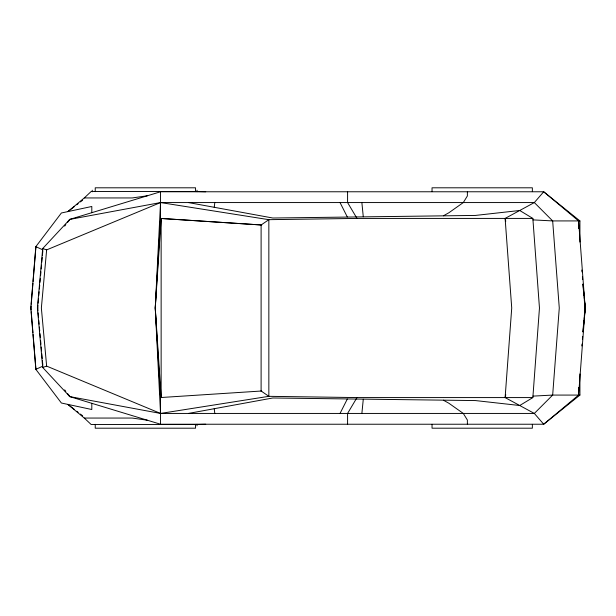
<?xml version="1.0" encoding="UTF-8"?>
<svg xmlns="http://www.w3.org/2000/svg" width="616" height="616" viewBox="0 0 616 616"><rect width="100%" height="100%" fill="white"/><g stroke="black" fill="none" stroke-linecap="round" stroke-linejoin="round"><path stroke-width="0.92" d="M579.918 242.057L579.918 220.921L543.712 191.769L160.537 191.769L69.8 219.381L42.697 248.541L37.407 308L42.697 367.459L69.8 396.619L160.537 424.232L543.712 424.232L579.918 395.079L579.918 373.943M188.427 413.436L272.788 397.982L475.437 400.569L519.727 405.513L532.855 397.582L539.462 308L532.855 218.418L356.995 218.418L268.846 219.673L160.537 202.564L155.255 308L160.537 413.436L534.334 413.436L552.668 395.079L559.274 308L552.668 220.921L534.334 202.564L160.537 202.564L69.8 219.381L67.475 222.438M505.12 397.582L511.727 308L505.12 218.418L534.334 202.564L543.712 191.769L578.593 220.921L585.2 308L578.593 395.079L543.712 424.232L534.334 413.436L505.12 397.582L505.782 394.787M91.807 212.682L91.807 206.483L61.384 212.99L35.836 246.654L30.8 308L35.836 369.346L61.384 403.01L91.807 409.517L91.807 403.318M31.077 306.044L31.077 309.956M31.231 304.158L32.941 283.36M33.095 281.466L35.959 246.492M581.812 345.953L581.981 344.051M582.405 339.308L582.659 336.467M583.082 331.716L583.421 327.928M583.675 325.079L584.099 320.335M584.268 318.434L585.2 308L584.268 297.567M37.899 305.143L37.899 310.857M38.077 303.234L38.508 298.475M38.77 295.618L39.116 291.807M39.378 288.942L39.724 285.131M39.978 282.274L40.325 278.463M40.587 275.606L40.933 271.795M41.195 268.938L41.542 265.126M41.803 262.27L42.235 257.503M42.404 255.601L42.843 250.835M160.537 202.564L46.647 249.888L41.364 308L46.647 366.112L160.537 413.436L268.846 396.327L356.995 397.582L532.855 397.582M582.805 331.893L585.2 308L582.805 284.107M363.278 399.253L361.877 413.436M584.322 315.569L585.2 308L584.322 300.431M214.222 207.292L214.815 202.564M340.04 413.436L347.309 399.045M356.995 397.582L347.586 413.436L347.586 424.232M68.199 221.706L69.8 219.381M64.68 226.126L65.82 224.632M74.498 206.483L67.876 211.604L84.284 197.944L91.114 191.53L198.468 191.53M76.707 204.774L78.178 203.634M80.388 201.933L82.598 200.223M443.405 215.808L448.879 212.759L463.294 202.564L467.375 195.973L467.375 191.769M35.836 369.346L42.928 366.112M42.697 367.459L46.647 366.112M147.324 195.788L132.201 197.944L84.284 197.944M532.902 396.119L552.668 395.079L579.918 395.079M197.02 424.47L205.721 424.232M579.918 220.921L552.668 220.921L532.902 219.881M42.928 249.888L35.836 246.654M261.107 390.998L268.846 396.327L268.846 219.673L261.107 225.002L261.107 390.998L261.708 390.998L160.537 397.551L160.537 424.232M161.138 397.551L155.255 308L161.138 218.449L261.708 225.002L160.537 218.449L161.138 218.449L161.138 397.551L160.537 397.551L155.255 308L160.537 218.449L160.537 191.769M74.498 409.517L67.876 404.396L84.284 418.056L132.201 418.056L147.324 420.212M198.468 424.47L91.114 424.47L84.284 418.056M197.02 191.53L205.721 191.769M188.427 202.564L272.788 218.018L475.437 215.431L519.727 210.487L532.855 218.418M67.475 393.562L69.8 396.619L160.537 413.436M42.697 248.541L46.647 249.888M443.405 400.192L448.879 403.241L463.294 413.436L467.375 420.027L467.375 424.232M76.707 411.226L78.178 412.366M80.388 414.067L82.598 415.777M64.68 389.874L65.82 391.368M68.199 394.294L69.8 396.619M356.995 218.418L347.586 202.564L347.586 191.769M340.04 202.564L347.309 216.955M505.12 218.418L505.782 221.213M214.222 408.708L214.815 413.436M363.278 216.747L361.877 202.564M38.077 312.766L38.508 317.525M38.77 320.382L39.116 324.193M39.378 327.058L39.724 330.869M39.978 333.726L40.325 337.537M40.587 340.394L40.933 344.205M41.195 347.062L41.542 350.874M41.803 353.73L42.235 358.497M42.404 360.399L42.843 365.165M581.812 270.047L581.981 271.949M582.405 276.692L582.659 279.533M583.082 284.284L583.421 288.072M583.675 290.921L584.099 295.665M31.231 311.842L32.941 332.64M33.095 334.534L35.959 369.508M578.593 220.921L578.593 228.605M578.593 387.395L578.593 395.079M532.363 191.645L532.363 187.803L432.039 187.803L432.039 191.645M532.363 424.355L532.363 428.197L432.039 428.197L432.039 424.355M197.02 190.205L197.02 191.769M197.02 424.232L197.02 425.795M195.557 191.645L195.557 187.803L95.234 187.803L95.234 191.645M195.557 424.355L195.557 428.197L95.234 428.197L95.234 424.355M92.231 190.205L92.231 191.792"/></g></svg>
